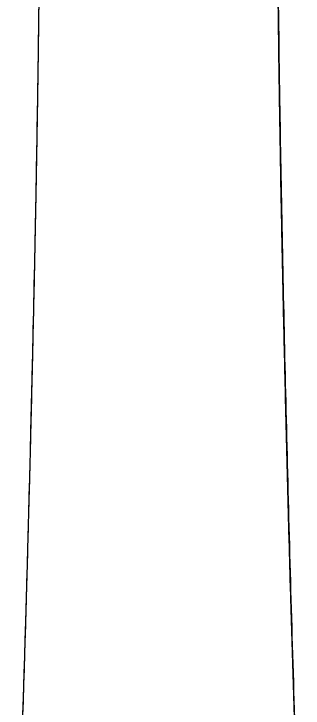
# Model space of a CAD drawing. Extents: x 1425 to 2779, y 0 to 992.
# Drawn here: x 1829.5 to 1862.3, y 522 to 600.7 of the extents above; entities that cross this region are included whole.
import ezdxf

# ---------------------------------------------------------------- set-up
doc = ezdxf.new("R2010")
doc.units = 0
doc.header["$LTSCALE"] = 10
doc.header["$MEASUREMENT"] = 0
doc.layers.add('1', color=7, linetype='CONTINUOUS')

msp = doc.modelspace()

# ---------------------------------------------------------------- linework, layer by layer
at = {"layer": '1', "color": 7, "linetype": 'Continuous', "lineweight": -3}
for points, knots in [([(1832.381, 612.562), (1832.371, 611.155), (1832.34, 607.189), (1832.264, 599.986), (1832.113, 589.369), (1831.87, 575.846), (1831.556, 561.395), (1831.269, 549.731), (1831.039, 540.931), (1830.799, 532.378), (1830.447, 520.916), (1829.993, 507.625), (1829.634, 498.122), (1829.463, 493.625)], [0, 0, 0, 0, 0.04114, 0.114398, 0.202128, 0.329324, 0.467621, 0.566225, 0.617062, 0.682316, 0.773565, 0.892831, 1, 1, 1, 1]), ([(1832.364, 610.021), (1832.356, 609.006), (1832.337, 606.737), (1832.302, 603.323), (1832.262, 599.948), (1832.222, 596.866), (1832.181, 593.947), (1832.137, 591.018), (1832.089, 588.062), (1832.014, 583.624), (1831.904, 577.643), (1831.75, 570.059), (1831.581, 562.454), (1831.401, 554.871), (1831.214, 547.438), (1831.022, 540.234), (1830.865, 534.735), (1830.746, 530.701), (1830.658, 527.783), (1830.55, 524.331), (1830.421, 520.333), (1830.271, 515.817), (1830.099, 510.793), (1829.903, 505.266), (1829.692, 499.485), (1829.543, 495.546), (1829.47, 493.626)], [0, 0, 0, 0, 0.029961, 0.066537, 0.09853, 0.12594, 0.153106, 0.17966, 0.206525, 0.2337, 0.299572, 0.365841, 0.432218, 0.495649, 0.558948, 0.619591, 0.675719, 0.695502, 0.719435, 0.747804, 0.780603, 0.817823, 0.85867, 0.903758, 0.953076, 1, 1, 1, 1]), ([(1862.264, 493.626), (1862.181, 495.798), (1862.018, 500.144), (1861.791, 506.395), (1861.59, 512.107), (1861.423, 517.006), (1861.288, 521.107), (1861.174, 524.652), (1861.073, 527.923), (1860.974, 531.188), (1860.831, 536.034), (1860.652, 542.444), (1860.445, 550.366), (1860.256, 558.114), (1860.081, 565.658), (1859.926, 572.883), (1859.791, 579.722), (1859.7, 584.823), (1859.638, 588.504), (1859.596, 591.14), (1859.55, 594.226), (1859.501, 597.755), (1859.452, 601.681), (1859.407, 605.828), (1859.382, 608.625), (1859.37, 610.012)], [0, 0, 0, 0, 0.053068, 0.106225, 0.152842, 0.1929, 0.226384, 0.253585, 0.280159, 0.307049, 0.334253, 0.400178, 0.466478, 0.532857, 0.596297, 0.659604, 0.720253, 0.776356, 0.796087, 0.819949, 0.848258, 0.881011, 0.91821, 0.95907, 1, 1, 1, 1]), ([(1859.372, 610.023), (1859.421, 603.871), (1859.502, 597.432), (1859.763, 580.85), (1859.973, 570.476), (1860.474, 549.053), (1860.758, 538.133), (1861.443, 515.976), (1861.843, 504.787), (1862.271, 493.625)], [0, 0, 0, 0, 0.181839, 0.181839, 0.454559, 0.454559, 0.72728, 0.72728, 1, 1, 1, 1])]:
    msp.add_open_spline(points, degree=3, knots=knots, dxfattribs=at)

doc.saveas('drawing.dxf')
